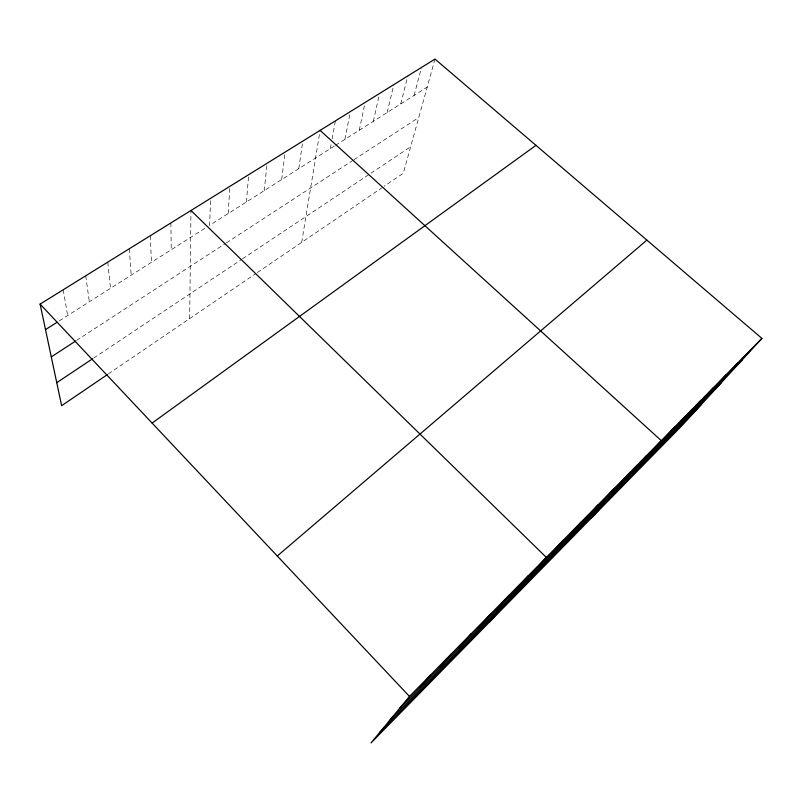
<?xml version="1.0" encoding="UTF-8"?>
<svg xmlns="http://www.w3.org/2000/svg" width="802" height="802" viewBox="0 0 802 802"><rect width="100%" height="100%" fill="white"/><g stroke="black" fill="none" stroke-linecap="round" stroke-linejoin="round"><path stroke-width="0.6" stroke-dasharray="4.01 3.01" d="M189.653 318.605L190.976 210.495M210.545 200.751L209.623 225.342L334.534 145.964M228.209 213.532L229.873 186.355M246.394 201.974L248.69 174.686M264.219 190.645L267.116 163.247M281.672 179.558L285.151 152.059M298.785 168.691L302.805 141.102M301.662 242.394L320.098 130.375M330.374 148.611L331.246 143.789M332.118 138.967L335.386 120.891M344.94 139.358L350.394 111.578M359.256 130.265L365.131 102.435M373.321 121.323L379.607 93.453M387.145 112.541L393.822 84.631M400.739 103.909L407.787 75.959M414.093 95.418L421.511 67.448M434.995 59.077L403.306 173.242L384.158 186.275M108.32 373.943L255.417 273.863M257.382 272.53L383.135 186.966M93.664 358.063L241.562 259.467M242.595 258.775L369.963 173.864M370.965 173.192L410.674 146.726M76.591 340.409L225.412 243.467M226.405 242.816L352.89 160.42M353.943 159.738L418.784 117.493M59.228 320.9L206.465 227.347M335.577 145.302L427.225 87.077M63.198 289.783L67.669 315.537M85.744 275.788L89.323 301.783M107.769 262.124L110.496 288.329M129.292 248.77L131.197 275.176M150.315 235.718L151.448 262.304M170.876 222.966L171.257 249.713"/><path stroke-width="1.2" d="M761.9 338.394L409.471 696.417L371.015 742.923L682.923 424.619L761.9 338.394L434.995 59.077L40.1 304.108L61.634 405.712L107.278 374.654M420.027 687.565L430.604 674.953M439.867 667.384L451.165 654.061M459.215 647.715L471.195 633.72M478.072 628.527L490.714 613.891M496.478 609.811L509.721 594.583M514.433 591.555L528.257 575.746M489.29 622.212L546.332 557.39L190.976 210.495M549.069 556.317L563.966 539.475M565.781 539.325L581.169 522.002M582.112 522.714L597.951 504.949M598.071 506.483L614.342 488.298M613.66 490.623L630.352 472.037M628.908 475.115L645.991 456.148M591.385 518.032L661.269 440.629L320.098 130.375M656.988 446.564L674.743 426.935M669.891 433.431L687.956 413.521M682.552 420.559L700.898 400.378M694.973 407.927L713.579 387.486M707.153 395.546L726.01 374.855M719.103 383.386L738.211 362.464M730.833 371.456L750.171 350.314M389.301 720.808L721.239 382.785M379.597 732.537L701.088 404.789M399.677 708.266L742.351 359.747M277.271 556.017L646.883 240.119M152.109 423.075L535.967 145.352M56.752 382.674L92.621 358.765M51.288 356.9L75.558 341.081M45.503 329.622L57.112 322.244M40.1 304.108L409.471 696.417"/></g></svg>
